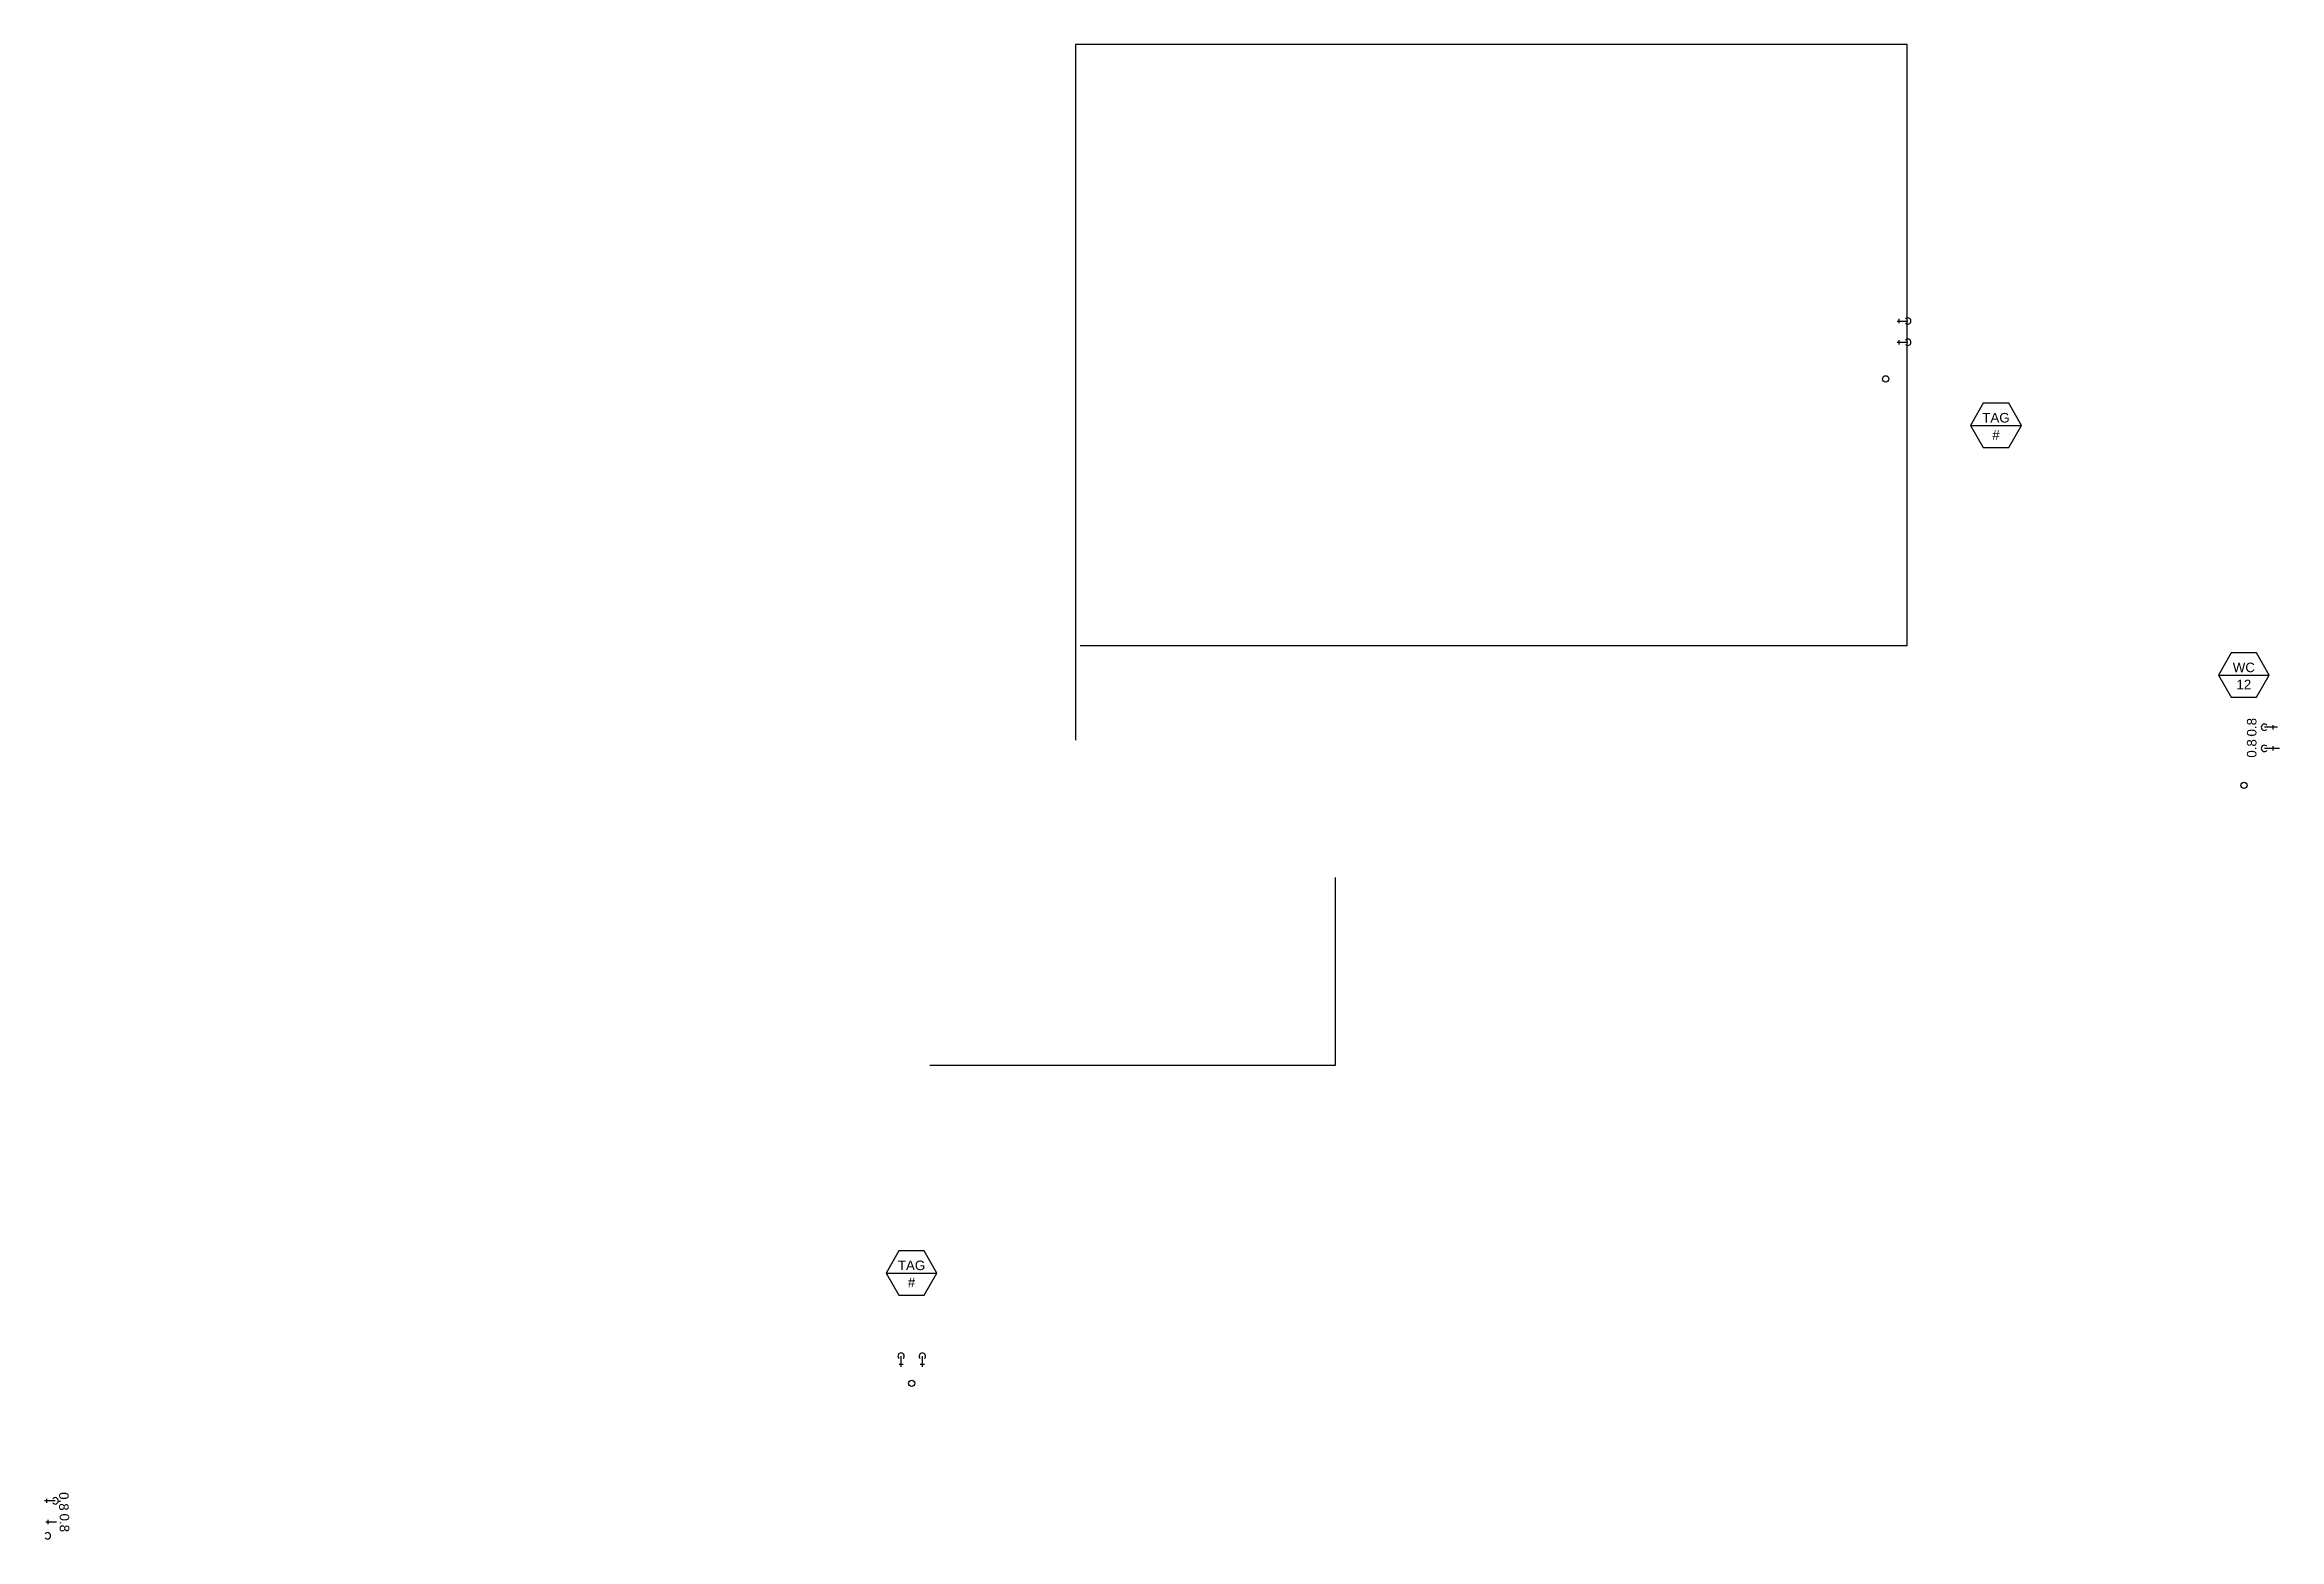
# Model space of a CAD drawing. Header units: inches. Extents: x 9 to 1063, y 13 to 717.
import ezdxf
from ezdxf.enums import TextEntityAlignment as Align

# ---------------------------------------------------------------- set-up
doc = ezdxf.new("R2010")
doc.units = ezdxf.units.IN
doc.header["$MEASUREMENT"] = 0
doc.layers.add('cloud_cw', color=190, linetype='Continuous', plot=False)
for name, color, linetype in [('PLUM-4TEXT', 2, 'Continuous'), ('PLUM-CW', 3, 'Cold_Water_Flow'), ('PLUM-HW', 2, 'Hot_Water_Flow'), ('PLUM-WASTE_ABOVE', 4, 'Plum-Waste_Above')]:
    doc.layers.add(name, color=color, linetype=linetype)
doc.styles.add('ARC-TEXT', font='arial.ttf', dxfattribs={"width": 1.00018, "height": 4.5})
doc.styles.get("Standard").update_dxf_attribs({"font": 'arial.ttf'})
doc.linetypes.add('Cold_Water_Flow', pattern='A,0.875,-0.125,0,-0.125,0.875,-0.125,["CW",Standard,S=0.1,R=0,X=-0.12585,Y=-0.05],-0.1,0.875,[1,GEC_FlowArrow.shx,S=0.0625,R=0,X=0,Y=0],0.5', length=3.6)
doc.linetypes.add('Hot_Water_Flow', pattern='A,0.8125,-0.125,0,-0.125,0,-0.125,0.875,-0.125,["HW",Standard,S=0.1,R=0,X=-0.12585,Y=-0.05],-0.1,0.875,[1,GEC_FlowArrow.shx,S=0.0625,R=0,X=0,Y=0],0.5', length=3.6625)
doc.linetypes.add('Plum-Waste_Above', pattern='A,1,[1,GEC_FlowArrow.shx,S=0.09375,R=0,X=0,Y=0],1', length=2)

# ---------------------------------------------------------------- blocks, each defined once
blk = doc.blocks.new('*U3')
at = {"linetype": 'Continuous'}
blk.add_arc((0, 0), 1.5, 41.8103, 318.1897, dxfattribs=at)
blk = doc.blocks.new('*U4')
at = {"linetype": 'Continuous'}
for p, q in [((0, 0), (5, 0)), ((4, 1), (4, -1))]:
    blk.add_line(p, q, dxfattribs=at)
blk = doc.blocks.new('*U180')
at = {"layer": 'PLUM-4TEXT'}
blk.add_line((-12.1, 29.6), (11.9, 29.6), dxfattribs=at)
blk.add_lwpolyline([(-12.1, 29.6), (-6.1, 19.2), (5.9, 19.2), (11.9, 29.6), (5.9, 40), (-6.1, 40)], close=True, dxfattribs=at)
at = {"layer": 'PLUM-CW'}
for p, q in [((5, -13.6), (5, -9.6)), ((6, -13.6), (4, -13.6)), ((5, -14.6), (5, -13.6))]:
    blk.add_line(p, q, dxfattribs=at)
at = {"layer": 'PLUM-CW', "linetype": 'Continuous'}
blk.add_arc((5, -9.6), 1.5, 311.8103, 228.1897, dxfattribs=at)
at = {"layer": 'PLUM-HW'}
for p, q in [((-5, -13.6), (-5, -9.6)), ((-4, -13.6), (-6, -13.6)), ((-5, -14.6), (-5, -13.6))]:
    blk.add_line(p, q, dxfattribs=at)
at = {"layer": 'PLUM-HW', "linetype": 'Continuous'}
blk.add_arc((-5, -9.6), 1.5, 311.8103, 228.1897, dxfattribs=at)
at = {"layer": 'PLUM-WASTE_ABOVE', "linetype": 'Continuous'}
blk.add_circle((0, -22.4), 1.5, dxfattribs=at)
at = {"layer": 'PLUM-4TEXT'}
blk.add_attdef('TAG', text='', height=4.5, dxfattribs=at).set_placement((-0.1, 29.6), align=Align.BOTTOM_CENTER)
blk.add_attdef('#', text='', height=4.5, dxfattribs=at).set_placement((-0.1, 27.4), align=Align.TOP_CENTER)
blk = doc.blocks.new('*U181')
at = {"layer": 'PLUM-4TEXT'}
blk.add_line((20, -44.2), (44, -44.2), dxfattribs=at)
blk.add_lwpolyline([(20, -44.2), (26, -54.6), (38, -54.6), (44, -44.2), (38, -33.8), (26, -33.8)], close=True, dxfattribs=at)
at = {"layer": 'PLUM-CW'}
for p, q in [((-14.6, -5), (-13.6, -5)), ((-13.6, -6), (-13.6, -4)), ((-13.6, -5), (-9.6, -5))]:
    blk.add_line(p, q, dxfattribs=at)
at = {"layer": 'PLUM-CW', "linetype": 'Continuous'}
blk.add_arc((-9.6, -5), 1.5, 221.8103, 138.1897, dxfattribs=at)
at = {"layer": 'PLUM-HW'}
for p, q in [((-14.6, 5), (-13.6, 5)), ((-13.6, 4), (-13.6, 6)), ((-13.6, 5), (-9.6, 5))]:
    blk.add_line(p, q, dxfattribs=at)
at = {"layer": 'PLUM-HW', "linetype": 'Continuous'}
blk.add_arc((-9.6, 5), 1.5, 221.8103, 138.1897, dxfattribs=at)
at = {"layer": 'PLUM-WASTE_ABOVE', "linetype": 'Continuous'}
blk.add_circle((-20, -22.3), 1.5, dxfattribs=at)
at = {"layer": 'PLUM-4TEXT'}
blk.add_attdef('TAG', text='', height=4.5, dxfattribs=at).set_placement((32, -44.2), align=Align.BOTTOM_CENTER)
blk.add_attdef('#', text='', height=4.5, dxfattribs=at).set_placement((32, -46.4), align=Align.TOP_CENTER)
blk = doc.blocks.new('*U185')
at = {"layer": 'PLUM-4TEXT'}
blk.add_line((-12.1, 29.6), (11.9, 29.6), dxfattribs=at)
blk.add_lwpolyline([(-12.1, 29.6), (-6.1, 19.2), (5.9, 19.2), (11.9, 29.6), (5.9, 40), (-6.1, 40)], close=True, dxfattribs=at)
at = {"layer": 'PLUM-CW'}
for p, q in [((13.6, 5), (9.6, 5)), ((13.6, 6), (13.6, 4)), ((15.8, 5), (13.6, 5))]:
    blk.add_line(p, q, dxfattribs=at)
at = {"layer": 'PLUM-CW', "linetype": 'Continuous'}
blk.add_arc((9.6, 5), 1.5, 41.8103, 318.1897, dxfattribs=at)
at = {"layer": 'PLUM-HW'}
for p, q in [((13.6, -5), (9.6, -5)), ((13.6, -4), (13.6, -6)), ((16.7, -5), (13.6, -5))]:
    blk.add_line(p, q, dxfattribs=at)
at = {"layer": 'PLUM-HW', "linetype": 'Continuous'}
blk.add_arc((9.6, -5), 1.5, 41.8103, 318.1897, dxfattribs=at)
at = {"layer": 'PLUM-WASTE_ABOVE', "linetype": 'Continuous'}
blk.add_circle((0, -22.4), 1.5, dxfattribs=at)
at = {"layer": 'PLUM-4TEXT'}
blk.add_attdef('TAG', text='', height=4.5, dxfattribs=at).set_placement((-0.1, 29.6), align=Align.BOTTOM_CENTER)
blk.add_attdef('#', text='', height=4.5, dxfattribs=at).set_placement((-0.1, 27.4), align=Align.TOP_CENTER)
at = {"layer": 'PLUM-CW'}
blk.add_attdef('C', text='', height=4.5, rotation=90, dxfattribs=at).set_placement((3.6, 5), align=Align.MIDDLE_CENTER)
at = {"layer": 'PLUM-HW'}
blk.add_attdef('H', text='', height=4.5, rotation=90, dxfattribs=at).set_placement((3.6, -5), align=Align.MIDDLE_CENTER)

msp = doc.modelspace()

# ---------------------------------------------------------------- linework, layer by layer
for p, q in [((887.8, 717.5), (495.6, 717.5)), ((495.6, 717.5), (495.6, 389.6)), ((887.8, 434.3), (887.8, 717.5)), ((497.7, 434.3), (887.8, 434.3)), ((618.1, 236.4), (618.1, 324.8)), ((426.8, 236.4), (618.1, 236.4))]:
    msp.add_line(p, q)

# ---------------------------------------------------------------- block references
for name, p, values in [('*U181', (897.6, 582.2), {'TAG': 'TAG', '#': '#'}), ('*U185', (1046.6, 390.7), {'H': '0.8', 'C': '0.8', 'TAG': 'WC', '#': '12'}), ('*U180', (418.3, 108.8), {'TAG': 'TAG', '#': '#'})]:
    msp.add_blockref(name, p).add_auto_attribs(values)
at = {"layer": 'PLUM-CW', "rotation": 180}
for name, p in [('*U4', (15, 21)), ('*U3', (10.7, 14.5))]:
    msp.add_blockref(name, p, dxfattribs=at)
at = {"layer": 'PLUM-HW', "rotation": 180}
for name in ['*U4', '*U3']:
    msp.add_blockref(name, (14.4, 31), dxfattribs=at)

# ---------------------------------------------------------------- texts
at = {"layer": 'cloud_cw', "color": 2, "insert": (20.7, 35.1), "char_height": 4.5, "attachment_point": 1, "rotation": 270, "style": 'ARC-TEXT'}
msp.add_mtext_dynamic_manual_height_columns('0.8', width=8.638, gutter_width=22.5, heights=[4.6], dxfattribs=at)
at = {"layer": 'cloud_cw', "color": 3, "insert": (21, 25), "char_height": 4.5, "attachment_point": 1, "rotation": 270, "style": 'ARC-TEXT'}
msp.add_mtext_dynamic_manual_height_columns('0.8', width=9.784, gutter_width=22.5, heights=[4.6], dxfattribs=at)

doc.saveas('drawing.dxf')
